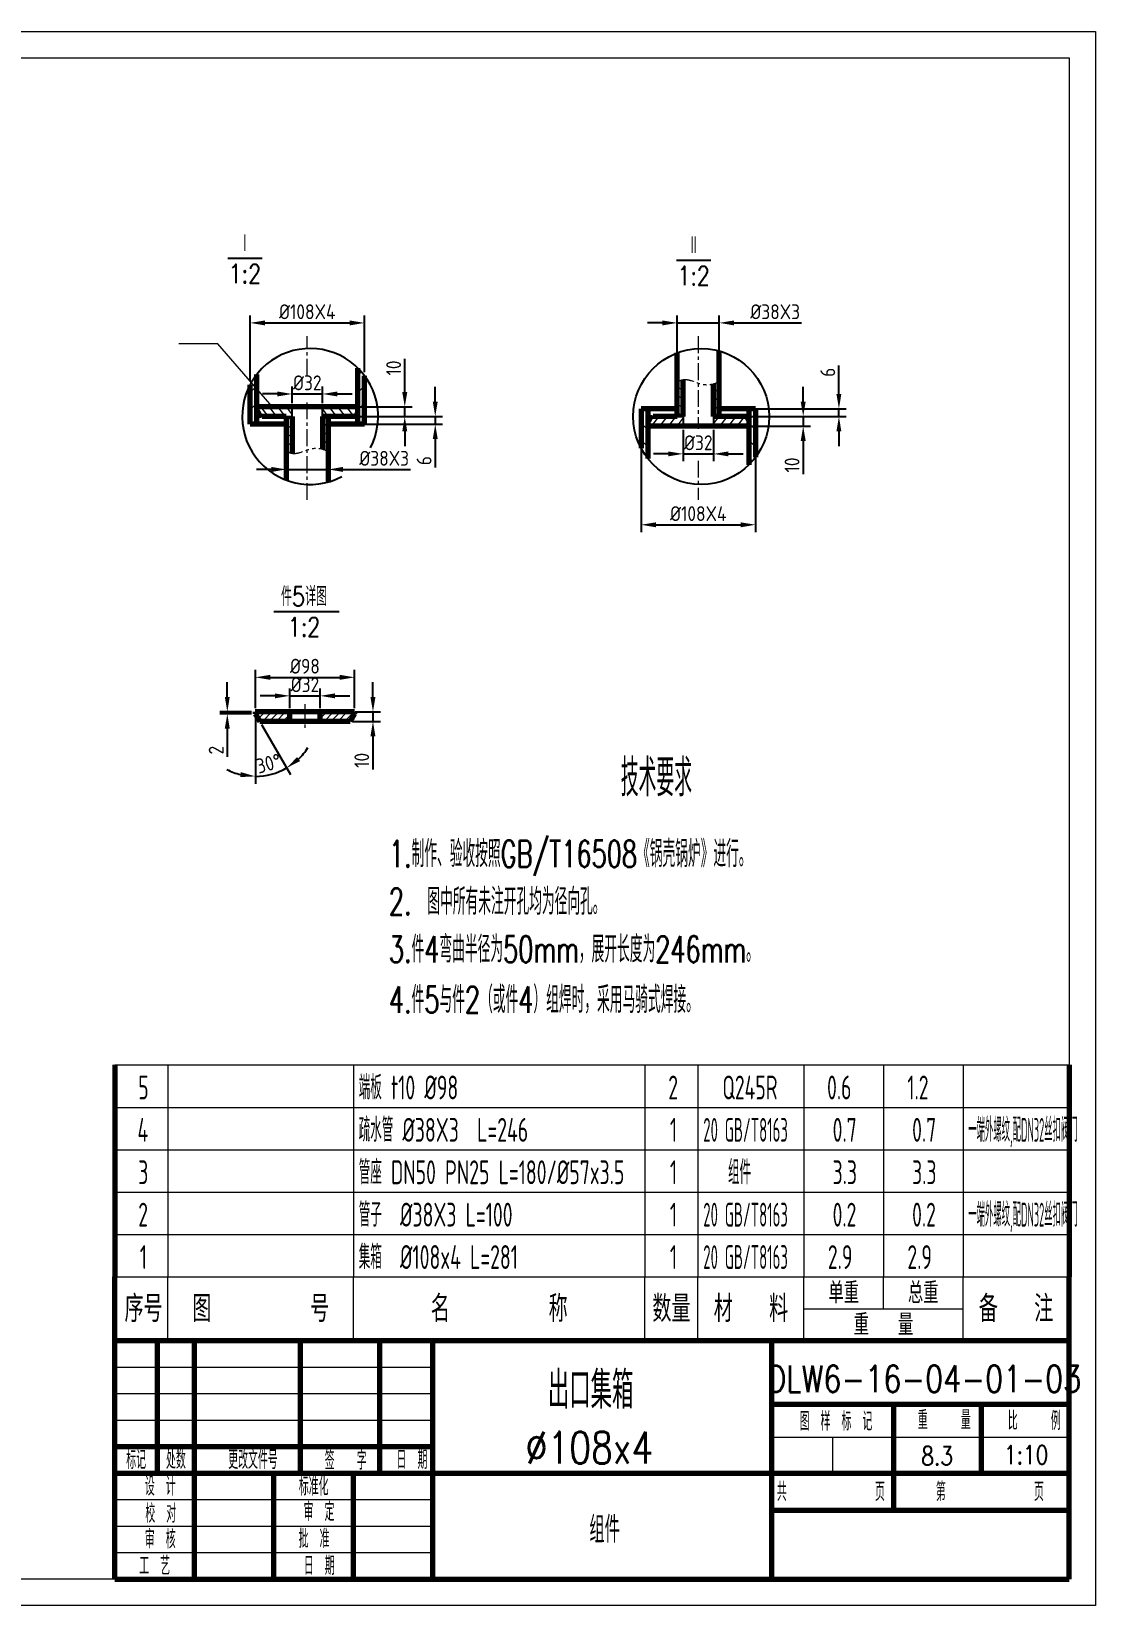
# Model space of a CAD drawing. Header units: millimetres. Extents: x 176693 to 196875, y 147562 to 159646.
# Drawn here: x 186625 to 188633, y 156477 to 159447 of the extents above; entities that cross this region are included whole.
import ezdxf
from ezdxf.enums import TextEntityAlignment as Align

# ---------------------------------------------------------------- set-up
doc = ezdxf.new("R2010")
doc.units = ezdxf.units.MM
doc.linetypes.add('CENTER', pattern=[50.8, 31.75, -6.35, 6.35, -6.35])
doc.linetypes.add('PHANTOM', pattern=[63.5, 31.75, -6.35, 6.35, -6.35, 6.35, -6.35])
doc.layers.get('Defpoints').update_dxf_attribs({"lineweight": 18})
for name, color, linetype, lineweight in [('1轮廓实线层', 7, 'Continuous', 70), ('2细线层', 4, 'Continuous', 18), ('3中心线层', 1, 'CENTER', 18), ('5剖面线层', 2, 'Continuous', 18), ('6文字层', 3, 'Continuous', 18), ('7标注层', 4, 'Continuous', 18), ('9双点划线层', 6, 'PHANTOM', 18), ('图框层', 7, 'Continuous', 18)]:
    doc.layers.add(name, color=color, linetype=linetype, lineweight=lineweight)
doc.layers.add('8符号标注层', color=31, linetype='Continuous')
doc.styles.add('HC_TEXTSTYLE', font='isocp.shx', dxfattribs={"width": 0.667, "bigfont": 'gbcbig.shx'})
doc.styles.add('HZTXT', font='simplex.shx', dxfattribs={"bigfont": 'gbcbig.shx'})
doc.styles.add('PC_TEXTSTYLE', font='txt.shx', dxfattribs={"width": 0.8, "bigfont": 'gbcbig.shx'})
doc.styles.add('工程字', font='gbenor.shx', dxfattribs={"bigfont": 'gbcbig.shx'})
doc.dimstyles.new('GB-35', dxfattribs={"dimtxt": 3.5, "dimasz": 3.5, "dimexe": 1.75, "dimexo": 0.875, "dimgap": 0.875, "dimtad": 1, "dimdsep": 46, "dimtxsty": '工程字', "dimcen": 3.5, "dimdle": 7, "dimadec": 0, "dimazin": 0, "dimtfac": 0.7, "dimtmove": 0, "dimatfit": 1, "dimfxl": 1, "dimtolj": 1, "dimarcsym": 0})

# ---------------------------------------------------------------- blocks, each defined once
blk = doc.blocks.new('双良明细表')
at = {"layer": '1轮廓实线层'}
for p, q in [((-180, 8), (-180, 0)), ((0, 8), (0, 0))]:
    blk.add_line(p, q, dxfattribs=at)
at = {"layer": '2细线层'}
for p, q in [((-180, 8), (0, 8)), ((-170, 8), (-170, 0)), ((-135, 8), (-135, 0)), ((-80, 8), (-80, 0)), ((-70, 8), (-70, 0)), ((-50, 8), (-50, 0)), ((-35, 8), (-35, 0)), ((-20, 8), (-20, 0)), ((-180, 0), (0, 0))]:
    blk.add_line(p, q, dxfattribs=at)
at = {"layer": '6文字层', "style": 'HC_TEXTSTYLE'}
for tag, p, p2 in [('序号', (-179, 1.5), (-171, 1.5)), ('代号', (-169, 1.5), (-136, 1.5)), ('名称', (-134, 1.5), (-81, 1.5)), ('数量', (-79, 1.5), (-71, 1.5)), ('材料', (-69, 1.5), (-51, 1.5)), ('单重', (-49, 1.5), (-36, 1.5)), ('总重', (-34, 1.5), (-21, 1.5)), ('备注', (-19, 1.5), (-1, 1.5))]:
    blk.add_attdef(tag, text='', height=4.5, dxfattribs=at).set_placement(p, p2, align=Align.FIT)
blk = doc.blocks.new('双良明细表$INVTITLE')
at = {"layer": '1轮廓实线层'}
for p, q in [((-180, 0), (-180, 12)), ((0, 0), (0, 12))]:
    blk.add_line(p, q, dxfattribs=at)
at = {"layer": '2细线层'}
for p, q in [((-170, 0), (-170, 12)), ((-135, 0), (-135, 12)), ((-80, 0), (-80, 12)), ((-70, 0), (-70, 12)), ((-50, 0), (-50, 12)), ((-35, 6), (-35, 12)), ((-20, 0), (-20, 12)), ((-50, 6), (-20, 6))]:
    blk.add_line(p, q, dxfattribs=at)
at = {"layer": '6文字层', "style": 'HZTXT'}
for s, height, p in [('序号', 5, (-174.59, 6)), ('名     称', 5, (-107.5, 6)), ('数量', 5, (-75, 6)), ('材  料', 5, (-60, 6)), ('单重', 4, (-42.5, 9)), ('总重', 4, (-27.5, 9)), ('备  注', 5, (-10, 6)), ('图     号', 5, (-152.5, 6)), ('重  量', 4, (-35, 3))]:
    blk.add_text(s, height=height, dxfattribs=at).set_placement(p, align=Align.MIDDLE_CENTER)
blk = doc.blocks.new('*D790')
at = {"color": 0, "lineweight": -2, "transparency": 16777216}
for p, q in [((187037.6, 158787.1), (187037.6, 158910.8)), ((187065.6, 158896.8), (187225.6, 158896.8)), ((187253.6, 158804.1), (187253.6, 158910.8))]:
    blk.add_line(p, q, dxfattribs=at)
at = {"color": 0, "transparency": 16777216}
for points in [[(187065.6, 158901.4), (187065.6, 158892.1), (187037.6, 158896.8)], [(187225.6, 158901.4), (187225.6, 158892.1), (187253.6, 158896.8)]]:
    blk.add_solid(points, dxfattribs=at)
at = {"layer": 'Defpoints', "color": 0, "transparency": 16777216}
for p in [(187253.6, 158896.8), (187037.6, 158780.1), (187253.6, 158797.1)]:
    blk.add_point(p, dxfattribs=at)
at = {"color": 0, "lineweight": 18, "transparency": 16777216, "insert": (187145.6, 158917.8), "char_height": 28, "attachment_point": 5, "style": '工程字'}
blk.add_mtext('\\A1;%%C108X4', dxfattribs=at)
blk = doc.blocks.new('*D791')
at = {"color": 0, "lineweight": -2, "transparency": 16777216}
for p, q in [((187106, 158639), (187106, 158606.3)), ((187185.2, 158639), (187185.2, 158606.3)), ((187078, 158620.3), (187050, 158620.3)), ((187106, 158620.3), (187185.2, 158620.3)), ((187213.2, 158620.3), (187340.2, 158620.3))]:
    blk.add_line(p, q, dxfattribs=at)
at = {"color": 0, "transparency": 16777216}
for points in [[(187078, 158625), (187078, 158615.6), (187106, 158620.3)], [(187213.2, 158625), (187213.2, 158615.6), (187185.2, 158620.3)]]:
    blk.add_solid(points, dxfattribs=at)
at = {"layer": 'Defpoints', "color": 0, "transparency": 16777216}
for p in [(187106, 158646), (187185.2, 158646), (187185.2, 158620.3)]:
    blk.add_point(p, dxfattribs=at)
at = {"color": 0, "lineweight": 18, "transparency": 16777216, "insert": (187290.7, 158641.3), "char_height": 28, "attachment_point": 5, "style": '工程字'}
blk.add_mtext('\\A1;%%C38X3', dxfattribs=at)
blk = doc.blocks.new('*D792')
at = {"color": 0, "lineweight": -2, "transparency": 16777216}
for p, q in [((187387, 158748.2), (187387, 158776.2)), ((187236.4, 158720.2), (187401, 158720.2)), ((187387, 158720.2), (187387, 158705.8)), ((187236.4, 158705.8), (187401, 158705.8)), ((187387, 158677.8), (187387, 158623.9))]:
    blk.add_line(p, q, dxfattribs=at)
at = {"color": 0, "transparency": 16777216}
for points in [[(187382.4, 158748.2), (187391.7, 158748.2), (187387, 158720.2)], [(187382.4, 158677.8), (187391.7, 158677.8), (187387, 158705.8)]]:
    blk.add_solid(points, dxfattribs=at)
at = {"layer": 'Defpoints', "color": 0, "transparency": 16777216}
for p in [(187229.4, 158720.2), (187387, 158720.2), (187229.4, 158705.8)]:
    blk.add_point(p, dxfattribs=at)
at = {"color": 0, "lineweight": 18, "transparency": 16777216, "insert": (187366, 158636.9), "char_height": 28, "attachment_point": 5, "rotation": 90, "style": '工程字'}
blk.add_mtext('\\A1;6', dxfattribs=at)
blk = doc.blocks.new('*D793')
at = {"color": 0, "lineweight": -2, "transparency": 16777216}
for p, q in [((187329.5, 158766.2), (187329.5, 158829.2)), ((187233.8, 158720.2), (187343.5, 158720.2)), ((187243.8, 158738.2), (187343.5, 158738.2)), ((187329.5, 158720.2), (187329.5, 158738.2)), ((187329.5, 158692.2), (187329.5, 158664.2))]:
    blk.add_line(p, q, dxfattribs=at)
at = {"color": 0, "transparency": 16777216}
for points in [[(187324.8, 158766.2), (187334.2, 158766.2), (187329.5, 158738.2)], [(187324.8, 158692.2), (187334.2, 158692.2), (187329.5, 158720.2)]]:
    blk.add_solid(points, dxfattribs=at)
at = {"layer": 'Defpoints', "color": 0, "transparency": 16777216}
for p in [(187226.8, 158720.2), (187236.8, 158738.2), (187329.5, 158720.2)]:
    blk.add_point(p, dxfattribs=at)
at = {"color": 0, "lineweight": 18, "transparency": 16777216, "insert": (187308.5, 158811.7), "char_height": 28, "attachment_point": 5, "rotation": 90, "style": '工程字'}
blk.add_mtext('\\A1;10', dxfattribs=at)
blk = doc.blocks.new('*D794')
at = {"color": 0, "lineweight": -2, "transparency": 16777216}
for p, q in [((188081.2, 158748.2), (188081.2, 158776.2)), ((187972.4, 158720.2), (188095.2, 158720.2)), ((188081.2, 158720.2), (188081.2, 158702.2)), ((187810.7, 158702.2), (188095.2, 158702.2)), ((188081.2, 158674.2), (188081.2, 158611.2))]:
    blk.add_line(p, q, dxfattribs=at)
at = {"color": 0, "transparency": 16777216}
for points in [[(188076.6, 158748.2), (188085.9, 158748.2), (188081.2, 158720.2)], [(188076.6, 158674.2), (188085.9, 158674.2), (188081.2, 158702.2)]]:
    blk.add_solid(points, dxfattribs=at)
at = {"layer": 'Defpoints', "color": 0, "transparency": 16777216}
for p in [(187965.4, 158720.2), (187803.7, 158702.2), (188081.2, 158702.2)]:
    blk.add_point(p, dxfattribs=at)
at = {"color": 0, "lineweight": 18, "transparency": 16777216, "insert": (188060.2, 158628.7), "char_height": 28, "attachment_point": 5, "rotation": 90, "style": '工程字'}
blk.add_mtext('\\A1;10', dxfattribs=at)
blk = doc.blocks.new('*D771')
at = {"color": 0, "lineweight": -2, "transparency": 16777216}
for p, q in [((188148.6, 158762.6), (188148.6, 158816.5)), ((187972.4, 158720.2), (188162.6, 158720.2)), ((187991, 158734.6), (188162.6, 158734.6)), ((188148.6, 158720.2), (188148.6, 158734.6)), ((188148.6, 158692.2), (188148.6, 158664.2))]:
    blk.add_line(p, q, dxfattribs=at)
at = {"color": 0, "transparency": 16777216}
for points in [[(188143.9, 158762.6), (188153.2, 158762.6), (188148.6, 158734.6)], [(188143.9, 158692.2), (188153.2, 158692.2), (188148.6, 158720.2)]]:
    blk.add_solid(points, dxfattribs=at)
at = {"layer": 'Defpoints', "color": 0, "transparency": 16777216}
for p in [(187965.4, 158720.2), (187984, 158734.6), (188148.6, 158734.6)]:
    blk.add_point(p, dxfattribs=at)
at = {"color": 0, "lineweight": 18, "transparency": 16777216, "insert": (188127.6, 158803.6), "char_height": 28, "attachment_point": 5, "rotation": 90, "style": '工程字'}
blk.add_mtext('\\A1;6', dxfattribs=at)
blk = doc.blocks.new('*D772')
at = {"color": 0, "lineweight": -2, "transparency": 16777216}
for p, q in [((187775.3, 158658.9), (187775.3, 158501.9)), ((187991.3, 158642.9), (187991.3, 158501.9)), ((187803.3, 158515.9), (187963.3, 158515.9))]:
    blk.add_line(p, q, dxfattribs=at)
at = {"color": 0, "transparency": 16777216}
for points in [[(187803.3, 158520.5), (187803.3, 158511.2), (187775.3, 158515.9)], [(187963.3, 158520.5), (187963.3, 158511.2), (187991.3, 158515.9)]]:
    blk.add_solid(points, dxfattribs=at)
at = {"layer": 'Defpoints', "color": 0, "transparency": 16777216}
for p in [(187775.3, 158665.9), (187991.3, 158649.9), (187991.3, 158515.9)]:
    blk.add_point(p, dxfattribs=at)
at = {"color": 0, "lineweight": 18, "transparency": 16777216, "insert": (187883.3, 158536.9), "char_height": 28, "attachment_point": 5, "style": '工程字'}
blk.add_mtext('\\A1;%%C108X4', dxfattribs=at)
blk = doc.blocks.new('*D795')
at = {"color": 0, "lineweight": -2, "transparency": 16777216}
for p, q in [((187116.8, 158745.2), (187116.8, 158776.7)), ((187174.4, 158745.2), (187174.4, 158776.7)), ((187088.8, 158762.7), (187060.8, 158762.7)), ((187116.8, 158762.7), (187174.4, 158762.7)), ((187202.4, 158762.7), (187230.4, 158762.7))]:
    blk.add_line(p, q, dxfattribs=at)
at = {"color": 0, "transparency": 16777216}
for points in [[(187088.8, 158767.4), (187088.8, 158758), (187116.8, 158762.7)], [(187202.4, 158767.4), (187202.4, 158758), (187174.4, 158762.7)]]:
    blk.add_solid(points, dxfattribs=at)
at = {"layer": 'Defpoints', "color": 0, "transparency": 16777216}
for p in [(187174.4, 158762.7), (187116.8, 158738.2), (187174.4, 158738.2)]:
    blk.add_point(p, dxfattribs=at)
at = {"color": 0, "lineweight": 18, "transparency": 16777216, "insert": (187145.6, 158783.7), "char_height": 28, "attachment_point": 5, "style": '工程字'}
blk.add_mtext('\\A1;%%C32', dxfattribs=at)
blk = doc.blocks.new('*D796')
at = {"color": 0, "lineweight": -2, "transparency": 16777216}
for p, q in [((187854.5, 158695.2), (187854.5, 158635.6)), ((187912.1, 158695.2), (187912.1, 158635.6)), ((187826.5, 158649.6), (187798.5, 158649.6)), ((187854.5, 158649.6), (187912.1, 158649.6)), ((187940.1, 158649.6), (187968.1, 158649.6))]:
    blk.add_line(p, q, dxfattribs=at)
at = {"color": 0, "transparency": 16777216}
for points in [[(187826.5, 158654.3), (187826.5, 158645), (187854.5, 158649.6)], [(187940.1, 158654.3), (187940.1, 158645), (187912.1, 158649.6)]]:
    blk.add_solid(points, dxfattribs=at)
at = {"layer": 'Defpoints', "color": 0, "transparency": 16777216}
for p in [(187854.5, 158702.2), (187912.1, 158702.2), (187912.1, 158649.6)]:
    blk.add_point(p, dxfattribs=at)
at = {"color": 0, "lineweight": 18, "transparency": 16777216, "insert": (187883.3, 158670.6), "char_height": 28, "attachment_point": 5, "style": '工程字'}
blk.add_mtext('\\A1;%%C32', dxfattribs=at)
blk = doc.blocks.new('*D797')
at = {"color": 0, "lineweight": -2, "transparency": 16777216}
for p, q in [((187815.7, 158896.8), (187787.7, 158896.8)), ((187843.7, 158838.1), (187843.7, 158910.8)), ((187843.7, 158896.8), (187922.9, 158896.8)), ((187922.9, 158838.1), (187922.9, 158910.8)), ((187950.9, 158896.8), (188077.9, 158896.8))]:
    blk.add_line(p, q, dxfattribs=at)
at = {"color": 0, "transparency": 16777216}
for points in [[(187815.7, 158901.4), (187815.7, 158892.1), (187843.7, 158896.8)], [(187950.9, 158901.4), (187950.9, 158892.1), (187922.9, 158896.8)]]:
    blk.add_solid(points, dxfattribs=at)
at = {"layer": 'Defpoints', "color": 0, "transparency": 16777216}
for p in [(187922.9, 158896.8), (187843.7, 158831.1), (187922.9, 158831.1)]:
    blk.add_point(p, dxfattribs=at)
at = {"color": 0, "lineweight": 18, "transparency": 16777216, "insert": (188028.4, 158917.8), "char_height": 28, "attachment_point": 5, "style": '工程字'}
blk.add_mtext('\\A1;%%C38X3', dxfattribs=at)
blk = doc.blocks.new('*D798')
at = {"color": 0, "lineweight": -2, "transparency": 16777216}
for p, q in [((187047.6, 158169.9), (187047.6, 158242)), ((187234.8, 158169.9), (187234.8, 158242)), ((187075.6, 158228), (187206.8, 158228))]:
    blk.add_line(p, q, dxfattribs=at)
at = {"color": 0, "transparency": 16777216}
for points in [[(187075.6, 158232.7), (187075.6, 158223.3), (187047.6, 158228)], [(187206.8, 158232.7), (187206.8, 158223.3), (187234.8, 158228)]]:
    blk.add_solid(points, dxfattribs=at)
at = {"layer": 'Defpoints', "color": 0, "transparency": 16777216}
for p in [(187234.8, 158228), (187047.6, 158162.9), (187234.8, 158162.9)]:
    blk.add_point(p, dxfattribs=at)
at = {"color": 0, "lineweight": 18, "transparency": 16777216, "insert": (187141.2, 158249), "char_height": 28, "attachment_point": 5, "style": '工程字'}
blk.add_mtext('\\A1;%%C98', dxfattribs=at)
blk = doc.blocks.new('*D799')
at = {"color": 0, "lineweight": -2, "transparency": 16777216}
for p, q in [((187047.6, 158152.3), (187047.6, 158027.2)), ((187059.4, 158138.8), (187113.7, 158044.9))]:
    blk.add_line(p, q, dxfattribs=at)
for start, end in [(313.6111, 327.2221), (242.7779, 256.3889), (270, 300)]:
    blk.add_arc((187047.6, 158159.3), 118.1, start, end, dxfattribs=at)
at = {"color": 0, "transparency": 16777216}
for points in [[(187131.9, 158070), (187126.3, 158077.5), (187106.7, 158057)], [(187020.3, 158049.1), (187019.2, 158039.8), (187047.6, 158041.2)]]:
    blk.add_solid(points, dxfattribs=at)
at = {"layer": 'Defpoints', "color": 0, "transparency": 16777216}
for p in [(187047.6, 158162.9), (187047.6, 158159.3), (187047.6, 158159.3), (187055.9, 158144.9), (187068.1, 158042.9)]:
    blk.add_point(p, dxfattribs=at)
at = {"color": 0, "lineweight": 18, "transparency": 16777216, "insert": (187072.7, 158065.5), "char_height": 28, "attachment_point": 5, "rotation": 15, "style": '工程字'}
blk.add_mtext('\\A1;30°', dxfattribs=at)
blk = doc.blocks.new('*D800')
at = {"color": 0, "lineweight": -2, "transparency": 16777216}
for p, q in [((187084.4, 158193.1), (187056.4, 158193.1)), ((187112.4, 158169.9), (187112.4, 158207.1)), ((187112.4, 158193.1), (187170, 158193.1)), ((187170, 158169.9), (187170, 158207.1)), ((187198, 158193.1), (187226, 158193.1))]:
    blk.add_line(p, q, dxfattribs=at)
at = {"color": 0, "transparency": 16777216}
for points in [[(187084.4, 158197.7), (187084.4, 158188.4), (187112.4, 158193.1)], [(187198, 158197.7), (187198, 158188.4), (187170, 158193.1)]]:
    blk.add_solid(points, dxfattribs=at)
at = {"layer": 'Defpoints', "color": 0, "transparency": 16777216}
for p in [(187170, 158193.1), (187112.4, 158162.9), (187170, 158162.9)]:
    blk.add_point(p, dxfattribs=at)
at = {"color": 0, "lineweight": 18, "transparency": 16777216, "insert": (187141.2, 158214.1), "char_height": 28, "attachment_point": 5, "style": '工程字'}
blk.add_mtext('\\A1;%%C32', dxfattribs=at)
blk = doc.blocks.new('*D773')
at = {"color": 0, "lineweight": -2, "transparency": 16777216}
for p, q in [((186994.7, 158190.9), (186994.7, 158218.9)), ((187040.6, 158162.9), (186980.7, 158162.9)), ((187040.6, 158159.3), (186980.7, 158159.3)), ((186994.7, 158162.9), (186994.7, 158159.3)), ((186994.7, 158131.3), (186994.7, 158078))]:
    blk.add_line(p, q, dxfattribs=at)
at = {"color": 0, "transparency": 16777216}
for points in [[(186990, 158190.9), (186999.3, 158190.9), (186994.7, 158162.9)], [(186990, 158131.3), (186999.3, 158131.3), (186994.7, 158159.3)]]:
    blk.add_solid(points, dxfattribs=at)
at = {"layer": 'Defpoints', "color": 0, "transparency": 16777216}
for p in [(186994.7, 158159.3), (187047.6, 158162.9), (187047.6, 158159.3)]:
    blk.add_point(p, dxfattribs=at)
at = {"color": 0, "lineweight": 18, "transparency": 16777216, "insert": (186973.7, 158090.6), "char_height": 28, "attachment_point": 5, "rotation": 90, "style": '工程字'}
blk.add_mtext('\\A1;2', dxfattribs=at)
blk = doc.blocks.new('*D801')
at = {"color": 0, "lineweight": -2, "transparency": 16777216}
for p, q in [((187269.5, 158190.9), (187269.5, 158218.9)), ((187236.1, 158162.9), (187283.5, 158162.9)), ((187269.5, 158162.9), (187269.5, 158144.9)), ((187230.6, 158144.9), (187283.5, 158144.9)), ((187269.5, 158116.9), (187269.5, 158053.9))]:
    blk.add_line(p, q, dxfattribs=at)
at = {"color": 0, "transparency": 16777216}
for points in [[(187264.8, 158190.9), (187274.2, 158190.9), (187269.5, 158162.9)], [(187264.8, 158116.9), (187274.2, 158116.9), (187269.5, 158144.9)]]:
    blk.add_solid(points, dxfattribs=at)
at = {"layer": 'Defpoints', "color": 0, "transparency": 16777216}
for p in [(187229.1, 158162.9), (187223.6, 158144.9), (187269.5, 158144.9)]:
    blk.add_point(p, dxfattribs=at)
at = {"color": 0, "lineweight": 18, "transparency": 16777216, "insert": (187248.5, 158071.4), "char_height": 28, "attachment_point": 5, "rotation": 90, "style": '工程字'}
blk.add_mtext('\\A1;10', dxfattribs=at)

msp = doc.modelspace()

# ---------------------------------------------------------------- hatches: boundary and pattern name
at = {"layer": '5剖面线层'}
h = msp.add_hatch(color=256, dxfattribs=at)
edge = h.paths.add_edge_path(flags=0)
edge.add_line((187052.011, 158734.613), (187052.011, 158738.213))
edge.add_line((187052.011, 158738.213), (187050.211, 158738.213))
edge.add_line((187050.211, 158738.213), (187050.211, 158718.219))
edge.add_arc((187050.517, 158743.311), 25.094, 269.300902, 293.006566)
edge.add_line((187060.325, 158720.213), (187052.011, 158734.613))
for points in [[(187113.211, 158720.213), (187098.811, 158720.213), (187106.011, 158713.013)], [(187178.011, 158720.213), (187192.411, 158720.213), (187185.211, 158713.013)], [(187850.933, 158720.213), (187836.533, 158720.213), (187843.733, 158727.413)], [(187915.733, 158720.213), (187930.133, 158720.213), (187922.933, 158727.413)]]:
    msp.add_hatch(color=256, dxfattribs=at).paths.add_polyline_path(points, flags=0)
h = msp.add_hatch(color=256, dxfattribs=at)
edge = h.paths.add_edge_path(flags=0)
edge.add_line((187239.211, 158734.613), (187239.211, 158738.213))
edge.add_line((187239.211, 158738.213), (187241.011, 158738.213))
edge.add_line((187241.011, 158738.213), (187241.011, 158718.219))
edge.add_arc((187240.705, 158743.311), 25.094, 246.993434, 270.699098, ccw=False)
edge.add_line((187230.897, 158720.213), (187239.211, 158734.613))
h = msp.add_hatch(color=256, dxfattribs=at)
edge = h.paths.add_edge_path(flags=0)
edge.add_line((187789.733, 158705.813), (187789.733, 158702.213))
edge.add_line((187789.733, 158702.213), (187787.933, 158702.213))
edge.add_line((187787.933, 158702.213), (187787.933, 158722.207))
edge.add_arc((187788.239, 158697.115), 25.094, 66.993434, 90.699098, ccw=False)
edge.add_line((187798.047, 158720.213), (187789.733, 158705.813))
h = msp.add_hatch(color=256, dxfattribs=at)
edge = h.paths.add_edge_path(flags=0)
edge.add_line((187976.933, 158705.813), (187976.933, 158702.213))
edge.add_line((187976.933, 158702.213), (187978.733, 158702.213))
edge.add_line((187978.733, 158702.213), (187978.733, 158722.207))
edge.add_arc((187978.427, 158697.115), 25.094, 89.300902, 113.006566)
edge.add_line((187968.619, 158720.213), (187976.933, 158705.813))
h = msp.add_hatch(dxfattribs=at)
h.set_pattern_fill('ANSI31', color=256, scale=2.88, style=0)
h.set_pattern_definition([(45, (185445.2105, 156943.099), (-6.465784, 6.465784), [])])
h.paths.add_polyline_path([(187047.587, 158159.298), (187055.901, 158144.898), (187112.387, 158144.898), (187112.387, 158162.898), (187047.587, 158162.898)], flags=0)
h.paths.add_polyline_path([(187226.473, 158144.898), (187234.787, 158159.298), (187234.787, 158162.898), (187169.987, 158162.898), (187169.987, 158144.898)], flags=0)

# ---------------------------------------------------------------- linework, layer by layer
for p, q in [((187052.011, 158734.613), (187060.325, 158720.213)), ((187106.011, 158713.013), (187098.811, 158720.213)), ((187106.011, 158720.213), (187116.811, 158720.213)), ((187113.211, 158720.213), (187106.011, 158713.013)), ((187116.811, 158720.213), (187116.811, 158738.213)), ((187174.411, 158720.213), (187174.411, 158738.213)), ((187174.411, 158720.213), (187185.211, 158720.213)), ((187185.211, 158720.213), (187174.411, 158720.213)), ((187178.011, 158720.213), (187185.211, 158713.013)), ((187185.211, 158713.013), (187192.411, 158720.213)), ((187789.733, 158705.813), (187798.047, 158720.213)), ((187843.733, 158727.413), (187836.533, 158720.213)), ((187850.933, 158720.213), (187843.733, 158727.413)), ((187843.733, 158720.213), (187854.533, 158720.213)), ((187854.533, 158720.213), (187854.533, 158702.213)), ((187912.133, 158720.213), (187912.133, 158702.213)), ((187912.133, 158720.213), (187922.933, 158720.213)), ((187922.933, 158720.213), (187912.133, 158720.213)), ((187915.733, 158720.213), (187922.933, 158727.413)), ((187922.933, 158727.413), (187930.133, 158720.213))]:
    msp.add_line(p, q)
for centre, start, end in [((187050.517, 158743.311), 269.300901, 293.006568), ((187240.705, 158743.311), 246.993432, 270.699099), ((187788.239, 158697.115), 66.993432, 90.699099), ((187978.427, 158697.115), 89.300901, 113.006568)]:
    msp.add_arc(centre, 25.094, start, end)
at = {"layer": '1轮廓实线层'}
for p, q in [((187843.733, 158720.213), (187843.733, 158840.295)), ((187922.933, 158720.213), (187922.933, 158843.805)), ((187241.011, 158705.813), (187241.011, 158811.562)), ((187037.611, 158705.813), (187037.611, 158780.089)), ((187050.211, 158705.813), (187050.211, 158799.485)), ((187253.611, 158705.813), (187253.611, 158797.141)), ((187854.533, 158720.213), (187854.533, 158789.624)), ((187912.133, 158720.213), (187912.133, 158781.807)), ((187241.011, 158738.213), (187050.211, 158738.213)), ((187241.011, 158738.213), (187050.211, 158738.213)), ((187241.011, 158738.213), (187050.211, 158738.213)), ((187052.011, 158734.613), (187052.011, 158738.213)), ((187106.011, 158720.213), (187060.325, 158720.213)), ((187106.011, 158720.213), (187106.011, 158600.131)), ((187116.811, 158720.213), (187116.811, 158650.803)), ((187174.411, 158720.213), (187174.411, 158658.619)), ((187230.897, 158720.213), (187174.411, 158720.213)), ((187241.011, 158720.213), (187185.211, 158720.213)), ((187185.211, 158720.213), (187185.211, 158596.621)), ((187775.333, 158734.613), (187775.333, 158660.338)), ((187843.733, 158734.613), (187775.333, 158734.613)), ((187787.933, 158734.613), (187787.933, 158640.941)), ((187843.733, 158720.213), (187798.047, 158720.213)), ((187968.619, 158720.213), (187912.133, 158720.213)), ((187991.333, 158734.613), (187922.933, 158734.613)), ((187978.733, 158720.213), (187922.933, 158720.213)), ((187978.733, 158734.613), (187978.733, 158628.864)), ((187991.333, 158734.613), (187991.333, 158643.285)), ((187106.011, 158705.813), (187037.611, 158705.813)), ((187253.611, 158705.813), (187185.211, 158705.813)), ((187978.733, 158702.213), (187787.933, 158702.213)), ((187978.733, 158702.213), (187787.933, 158702.213)), ((187978.733, 158702.213), (187787.933, 158702.213)), ((187789.733, 158705.813), (187789.733, 158702.213)), ((187047.587, 158162.898), (187047.587, 158159.298)), ((187234.787, 158162.898), (187047.587, 158162.898)), ((187047.587, 158159.298), (187055.901, 158144.898)), ((187112.387, 158144.898), (187112.387, 158162.898)), ((187169.987, 158144.898), (187169.987, 158162.898)), ((187234.787, 158159.298), (187226.473, 158144.898)), ((187234.787, 158162.898), (187234.787, 158159.298)), ((187169.987, 158144.898), (187055.901, 158144.898)), ((187226.473, 158144.898), (187169.987, 158144.898)), ((186782.728, 156976.662), (188582.728, 156976.662)), ((186782.728, 156526.662), (186782.728, 156976.662)), ((186782.728, 156526.662), (186782.728, 156976.662)), ((186862.728, 156726.662), (186862.728, 156976.662)), ((186932.728, 156726.662), (186932.728, 156976.662)), ((187132.728, 156726.662), (187132.728, 156976.662)), ((187282.728, 156726.662), (187282.728, 156976.662)), ((187382.728, 156526.662), (187382.728, 156976.662)), ((188022.201, 156526.662), (188022.201, 156976.662)), ((188582.728, 156526.662), (188582.728, 156976.662)), ((188022.201, 156856.662), (188582.728, 156856.662)), ((188252.525, 156656.662), (188252.525, 156856.662)), ((188417.627, 156726.662), (188417.627, 156856.662)), ((186782.728, 156776.662), (187382.728, 156776.662)), ((186782.728, 156726.662), (187382.728, 156726.662)), ((186932.728, 156526.662), (186932.728, 156726.662)), ((187082.728, 156526.662), (187082.728, 156726.662)), ((187232.728, 156526.662), (187232.728, 156726.662)), ((187382.728, 156726.662), (188582.728, 156726.662)), ((188022.201, 156656.662), (188582.728, 156656.662)), ((186782.728, 156526.662), (188582.728, 156526.662))]:
    msp.add_line(p, q, dxfattribs=at)
at = {"layer": '2细线层'}
for p, q in [((184432.728, 159446.662), (188632.728, 159446.662)), ((188632.728, 159446.662), (188632.728, 156476.662)), ((188632.728, 156476.662), (184432.728, 156476.662))]:
    msp.add_line(p, q, dxfattribs=at)
at = {"layer": '2细线层', "color": 161}
for p, q in [((186782.728, 156926.662), (187382.728, 156926.662)), ((186782.728, 156876.662), (187382.728, 156876.662)), ((186782.728, 156826.662), (187382.728, 156826.662)), ((186782.728, 156676.662), (187382.728, 156676.662)), ((186782.728, 156626.662), (187382.728, 156626.662)), ((186782.728, 156576.662), (187382.728, 156576.662))]:
    msp.add_line(p, q, dxfattribs=at)
at = {"layer": '2细线层', "color": 75}
msp.add_line((188137.363, 156726.662), (188137.363, 156794.065), dxfattribs=at)
at = {"layer": '3中心线层'}
for p, q in [((187145.611, 158797.326), (187145.611, 158871.534)), ((187883.333, 158871.534), (187883.333, 158696.814)), ((187145.611, 158562.688), (187145.611, 158751.744)), ((187883.333, 158636.626), (187883.333, 158562.688)), ((187141.187, 158177.108), (187141.187, 158132.04))]:
    msp.add_line(p, q, dxfattribs=at)
at = {"layer": '5剖面线层'}
for p, q in [((187050.211, 158777.779), (187037.611, 158765.179)), ((187247.818, 158804.315), (187241.011, 158797.508)), ((187253.611, 158777.779), (187241.011, 158765.179)), ((187854.533, 158767.118), (187843.733, 158777.918)), ((187854.533, 158783.283), (187850.124, 158787.692)), ((187922.933, 158779.541), (187918.346, 158784.128)), ((187854.533, 158750.954), (187843.733, 158761.754)), ((187922.933, 158763.376), (187912.133, 158774.176)), ((187922.933, 158747.212), (187912.133, 158758.012)), ((187050.211, 158745.45), (187037.611, 158732.85)), ((187050.211, 158725.35), (187055.348, 158720.213)), ((187057.113, 158738.213), (187071.513, 158720.213)), ((187073.277, 158738.213), (187087.677, 158720.213)), ((187089.442, 158738.213), (187103.842, 158720.213)), ((187105.606, 158738.213), (187116.811, 158723.408)), ((187115.223, 158720.213), (187106.011, 158711.001)), ((187174.411, 158734.066), (187184.664, 158720.213)), ((187179.88, 158720.213), (187174.411, 158714.744)), ((187186.428, 158738.213), (187200.828, 158720.213)), ((187202.593, 158738.213), (187216.993, 158720.213)), ((187218.757, 158738.213), (187233.157, 158720.213)), ((187234.922, 158738.213), (187241.011, 158732.124)), ((187253.611, 158745.45), (187241.011, 158732.85)), ((187787.933, 158727.305), (187780.625, 158734.613)), ((187787.933, 158715.076), (187793.07, 158720.213)), ((187794.835, 158702.213), (187809.235, 158720.213)), ((187810.999, 158702.213), (187825.399, 158720.213)), ((187827.164, 158702.213), (187841.564, 158720.213)), ((187843.328, 158702.213), (187854.533, 158717.018)), ((187854.533, 158734.789), (187843.733, 158745.589)), ((187852.945, 158720.213), (187843.733, 158729.425)), ((187922.933, 158731.047), (187912.133, 158741.847)), ((187917.603, 158720.213), (187912.133, 158725.683)), ((187912.133, 158706.36), (187922.386, 158720.213)), ((187924.15, 158702.213), (187938.55, 158720.213)), ((187940.315, 158702.213), (187954.715, 158720.213)), ((187956.479, 158702.213), (187970.879, 158720.213)), ((187991.333, 158727.305), (187984.025, 158734.613)), ((187050.211, 158713.121), (187042.903, 158705.813)), ((187116.811, 158705.637), (187106.011, 158694.837)), ((187116.811, 158689.472), (187106.011, 158678.672)), ((187185.211, 158709.379), (187174.411, 158698.579)), ((187185.211, 158693.215), (187174.411, 158682.415)), ((187253.611, 158713.121), (187246.303, 158705.813)), ((187787.933, 158694.976), (187775.333, 158707.576)), ((187972.644, 158702.213), (187978.733, 158708.302)), ((187991.333, 158694.976), (187978.733, 158707.576)), ((187116.811, 158673.308), (187106.011, 158662.508)), ((187185.211, 158677.05), (187174.411, 158666.25)), ((187185.211, 158660.886), (187180.624, 158656.299)), ((187787.933, 158662.647), (187775.333, 158675.247)), ((187991.333, 158662.647), (187978.733, 158675.247)), ((187116.811, 158657.144), (187112.402, 158652.735)), ((187985.54, 158636.112), (187978.733, 158642.918))]:
    msp.add_line(p, q, dxfattribs=at)
at = {"layer": '7标注层', "extrusion": (0, 1, 0), "elevation": 158857.51}
msp.add_lwpolyline([(-186976.653, 0), (-186903.42, 0)], dxfattribs=at)
at = {"layer": '7标注层'}
msp.add_lwpolyline([(187082.991, 158734.937), (186976.653, 158857.51)], dxfattribs=at)
at = {"layer": '8符号标注层', "color": 7}
for p, q in [((187060.253, 159018.274), (186995.533, 159018.274)), ((187906.909, 159014.353), (187842.19, 159014.353)), ((187205.997, 158351.743), (187082.526, 158351.743))]:
    msp.add_line(p, q, dxfattribs=at)
at = {"layer": '8符号标注层'}
msp.add_circle((187888.733, 158720.213), 128.237, dxfattribs=at)
msp.add_arc((187151.011, 158720.213), 128.237, 332.397445, 297.867187, dxfattribs=at)
at = {"layer": '9双点划线层'}
for points in [[(187843.733, 158785.797), (187847.325, 158787.39), (187862.227, 158793.999), (187884.763, 158779.591), (187909.001, 158779.729), (187919.387, 158784.538), (187922.933, 158786.18)], [(187106.011, 158654.63), (187109.603, 158653.036), (187124.505, 158646.427), (187147.041, 158660.835), (187171.279, 158660.697), (187181.665, 158655.888), (187185.211, 158654.246)]]:
    msp.add_open_spline(points, degree=3, knots=[0, 0, 0, 0, 16.87081459, 69.98511282, 103.08110864, 120.23699128, 120.23699128, 120.23699128, 120.23699128], dxfattribs=at)
at = {"layer": '图框层'}
for p, q in [((184682.728, 159396.662), (188582.728, 159396.662)), ((188582.728, 159396.662), (188582.728, 156526.662)), ((188022.201, 156794.065), (188582.728, 156794.065)), ((188582.728, 156526.662), (184682.728, 156526.662))]:
    msp.add_line(p, q, dxfattribs=at)

# ---------------------------------------------------------------- block references
at = {"layer": '1轮廓实线层'}
ref = msp.add_blockref('双良明细表', (188582.728, 157416.662), dxfattribs=dict(at, xscale=10, yscale=10, zscale=10))
ref.add_attrib('序号', '5', (186826.725, 157431.662), dxfattribs={"layer": '6文字层', "height": 45, "style": 'HC_TEXTSTYLE', "width": 0.667})
ref.add_attrib('名称', '端板 t10 %%C98', (187242.728, 157431.662), dxfattribs={"layer": '6文字层', "height": 45, "style": 'HC_TEXTSTYLE', "width": 0.67})
ref.add_attrib('数量', '2', (187826.721, 157431.662), dxfattribs={"layer": '6文字层', "height": 45, "style": 'HC_TEXTSTYLE', "width": 0.667})
ref.add_attrib('材料', 'Q245R', (187928.701, 157431.662), dxfattribs={"layer": '6文字层', "height": 45, "style": 'HC_TEXTSTYLE', "width": 0.667})
ref.add_attrib('单重', '0.6', (188126.201, 157431.662), dxfattribs={"layer": '6文字层', "height": 45, "style": 'HC_TEXTSTYLE', "width": 0.67})
ref.add_attrib('总重', '1.2', (188277.701, 157431.662), dxfattribs={"layer": '6文字层', "height": 45, "style": 'HC_TEXTSTYLE', "width": 0.67})
ref = msp.add_blockref('双良明细表', (188582.728, 157336.662), dxfattribs=dict(at, xscale=10, yscale=10, zscale=10))
ref.add_attrib('序号', '4', (186825.225, 157351.662), dxfattribs={"layer": '6文字层', "height": 45, "style": 'HC_TEXTSTYLE', "width": 0.667})
ref.add_attrib('名称', '疏水管 %%C38X3  L=246', (187242.728, 157351.662), dxfattribs={"layer": '6文字层', "height": 45, "style": 'HC_TEXTSTYLE', "width": 0.67})
ref.add_attrib('数量', '1', (187829.727, 157351.662), dxfattribs={"layer": '6文字层', "height": 45, "style": 'HC_TEXTSTYLE', "width": 0.667})
ref.add_attrib('材料', '20 GB/T8163', (187892.728, 157351.662), dxfattribs={"layer": '6文字层', "height": 45, "style": 'HC_TEXTSTYLE', "width": 0.5})
ref.add_attrib('单重', '0.7', (188136.706, 157351.662), dxfattribs={"layer": '6文字层', "height": 45, "style": 'HC_TEXTSTYLE', "width": 0.67})
ref.add_attrib('总重', '0.7', (188286.706, 157351.662), dxfattribs={"layer": '6文字层', "height": 45, "style": 'HC_TEXTSTYLE', "width": 0.67})
ref.add_attrib('备注', '一端外螺纹,配DN32丝扣阀门', (188392.728, 157351.662), dxfattribs={"layer": '6文字层', "height": 45, "style": 'HC_TEXTSTYLE', "width": 0.35})
ref = msp.add_blockref('双良明细表', (188582.728, 157256.662), dxfattribs=dict(at, xscale=10, yscale=10, zscale=10))
ref.add_attrib('序号', '3', (186826.725, 157271.662), dxfattribs={"layer": '6文字层', "height": 45, "style": 'HC_TEXTSTYLE', "width": 0.667})
ref.add_attrib('名称', '管座 DN50 PN25 L=180/%%C57x3.5', (187242.728, 157271.662), dxfattribs={"layer": '6文字层', "height": 45, "style": 'HC_TEXTSTYLE', "width": 0.67})
ref.add_attrib('数量', '1', (187829.727, 157271.662), dxfattribs={"layer": '6文字层', "height": 45, "style": 'HC_TEXTSTYLE', "width": 0.667})
ref.add_attrib('材料', '组件', (187939.596, 157271.662), dxfattribs={"layer": '6文字层', "height": 45, "style": 'HC_TEXTSTYLE', "width": 0.667})
ref.add_attrib('单重', '3.3', (188136.664, 157271.662), dxfattribs={"layer": '6文字层', "height": 45, "style": 'HC_TEXTSTYLE', "width": 0.67})
ref.add_attrib('总重', '3.3', (188286.664, 157271.662), dxfattribs={"layer": '6文字层', "height": 45, "style": 'HC_TEXTSTYLE', "width": 0.67})
ref = msp.add_blockref('双良明细表', (188582.728, 157176.662), dxfattribs=dict(at, xscale=10, yscale=10, zscale=10))
ref.add_attrib('序号', '2', (186826.721, 157191.662), dxfattribs={"layer": '6文字层', "height": 45, "style": 'HC_TEXTSTYLE', "width": 0.667})
ref.add_attrib('名称', '管子  %%C38X3 L=100', (187242.728, 157191.662), dxfattribs={"layer": '6文字层', "height": 45, "style": 'HC_TEXTSTYLE', "width": 0.67})
ref.add_attrib('数量', '1', (187829.727, 157191.662), dxfattribs={"layer": '6文字层', "height": 45, "style": 'HC_TEXTSTYLE', "width": 0.667})
ref.add_attrib('材料', '20 GB/T8163', (187892.728, 157191.662), dxfattribs={"layer": '6文字层', "height": 45, "style": 'HC_TEXTSTYLE', "width": 0.5})
ref.add_attrib('单重', '0.2', (188136.702, 157191.662), dxfattribs={"layer": '6文字层', "height": 45, "style": 'HC_TEXTSTYLE', "width": 0.667})
ref.add_attrib('总重', '0.2', (188286.702, 157191.662), dxfattribs={"layer": '6文字层', "height": 45, "style": 'HC_TEXTSTYLE', "width": 0.667})
ref.add_attrib('备注', '一端外螺纹,配DN32丝扣阀门', (188392.728, 157191.662), dxfattribs={"layer": '6文字层', "height": 45, "style": 'HC_TEXTSTYLE', "width": 0.35})
ref = msp.add_blockref('双良明细表', (188582.728, 157096.662), dxfattribs=dict(at, xscale=10, yscale=10, zscale=10))
ref.add_attrib('序号', '1', (186829.727, 157111.662), dxfattribs={"layer": '6文字层', "height": 45, "style": 'HC_TEXTSTYLE', "width": 0.667})
ref.add_attrib('名称', '集箱  %%C108x4 L=281', (187242.728, 157111.662), dxfattribs={"layer": '6文字层', "height": 45, "style": 'HC_TEXTSTYLE', "width": 0.67})
ref.add_attrib('数量', '1', (187829.727, 157111.662), dxfattribs={"layer": '6文字层', "height": 45, "style": 'HC_TEXTSTYLE', "width": 0.667})
ref.add_attrib('材料', '20 GB/T8163', (187892.728, 157111.662), dxfattribs={"layer": '6文字层', "height": 45, "style": 'HC_TEXTSTYLE', "width": 0.5})
ref.add_attrib('单重', '2.9', (188127.713, 157111.662), dxfattribs={"layer": '6文字层', "height": 45, "style": 'HC_TEXTSTYLE', "width": 0.67})
ref.add_attrib('总重', '2.9', (188277.713, 157111.662), dxfattribs={"layer": '6文字层', "height": 45, "style": 'HC_TEXTSTYLE', "width": 0.67})
at = {"layer": '图框层', "xscale": 10, "yscale": 10, "zscale": 10}
msp.add_blockref('双良明细表$INVTITLE', (188582.728, 156976.662), dxfattribs=at)

# ---------------------------------------------------------------- texts
at = {"layer": '6文字层', "style": 'PC_TEXTSTYLE'}
for s, insert, char_height, width, attachment_point in [('Ⅰ', (187027.893, 159029.074), 35.633, 48.86784, 8), ('Ⅱ', (187874.55, 159025.153), 35.633, 48.86784, 8), ('1:2', (187027.893, 158971.841), 35.6328, 166.96512, 8), ('1:2', (187874.55, 158967.92), 35.6328, 166.96512, 8), ('件5详图', (187139.497, 158362.543), 36, 279.77143, 8), ('1:2', (187139.497, 158305.311), 35.6328, 166.96512, 8), ('{\\W0.667;技术要求}', (187804.221, 158073.523), 70, 270.802, 2), ('\\W0.667;1.制作、验收按照GB/T16508《锅壳锅炉》进行。', (187299.523, 157919.929), 50, 1376.59455, 1), ('{\\W0.667;2. 图中所有未注开孔均为径向孔。}', (187299.523, 157829.929), 50, 742.08331, 1), ('\\W0.667;3.件4弯曲半径为50mm，展开长度为246mm。', (187299.523, 157739.929), 50, 1022.37907, 1), ('{\\W0.667;4.件5与件2（或件4）组焊时，采用马骑式焊接。}', (187299.523, 157644.82), 50, 1022.37907, 1)]:
    msp.add_mtext(s, dxfattribs=dict(at, insert=insert, char_height=char_height, width=width, attachment_point=attachment_point))
at = {"layer": '6文字层', "color": 41, "style": 'PC_TEXTSTYLE'}
for s, insert, char_height, width, attachment_point in [('出口集箱', (187680.213, 156848.17), 70, 334.6, 8), ('DLW6-16-04-01-03', (188309.484, 156879.348), 50, 540, 8), ('{\\W0.667; 重   量 }', (188336.894, 156826.749), 35, 160.08, 5), ('{\\W0.667; 比   例 }', (188506.807, 156825.216), 35, 160.08, 5), ('{\\W0.667; 图 样 标 记 }', (188132.728, 156824.278), 35, 231.28225, 5), ('%%C108x4', (187677.997, 156744.427), 60, 354.85714, 8), ('{\\W0.667;标记}', (186822.728, 156751.662), 35, 67.99231, 5), ('{\\W0.667;处数}', (186897.728, 156751.662), 35, 66.82506, 5), ('{\\W0.667; 更改文件号 }', (187032.728, 156751.662), 35, 197.59875, 5), ('{\\W0.667; 签  字 }', (187207.635, 156750.379), 35, 137.56875, 5), ('{\\W0.667; 日 期 }', (187332.728, 156751.662), 35, 115.0575, 5), ('8.3', (188333.833, 156741.43), 35, 108, 8), ('1:10', (188501.79, 156743.508), 35, 72, 8), ('{\\W0.667; 设 计 }', (186857.728, 156701.662), 35, 115.0575, 5), ('{\\W0.667;标准化}', (187157.728, 156701.662), 35, 103.30162, 5), ('{\\W0.667;共        页}', (188133.464, 156691.221), 35, 244.58056, 5), ('{\\W0.667;第        页}', (188433.464, 156691.221), 35, 244.28875, 5), ('{\\W0.667; 校 对 }', (186858.744, 156650.389), 35, 115.0575, 5), ('{\\W0.667; 审 定 }', (187157.396, 156653.435), 35, 115.0575, 5), ('{\\W0.667; 审 核 }', (186857.728, 156601.662), 35, 115.0575, 5), ('{\\W0.667;批 准}', (187158.412, 156602.677), 35, 88.16906, 5), ('{\\W0.667;工 艺}', (186857.728, 156551.662), 35, 85.83456, 5), ('{\\W0.667; 日 期 }', (187157.728, 156551.662), 35, 115.0575, 5)]:
    msp.add_mtext(s, dxfattribs=dict(at, insert=insert, char_height=char_height, width=width, attachment_point=attachment_point))
at = {"layer": '6文字层', "color": 41, "insert": (187706.867, 156594.916), "char_height": 50, "width": 114.63474, "attachment_point": 8, "rotation": 0.465499, "style": 'PC_TEXTSTYLE'}
msp.add_mtext('组件', dxfattribs=at)

# ---------------------------------------------------------------- dimensions: what is measured, and where the dimension line sits
at = {"color": 3, "lineweight": 18}
for base, p1, p2, text, picture, middle in [((187253.611, 158896.78), (187037.611, 158780.089), (187253.611, 158797.141), '%%C108X4', '*D790', (187145.611, 158917.78)), ((187922.933, 158896.78), (187843.733, 158831.141), (187922.933, 158831.141), '%%C38X3', '*D797', (188028.416, 158917.78)), ((187991.333, 158515.88), (187775.333, 158665.939), (187991.333, 158649.921), '%%C108X4', '*D772', (187883.333, 158536.88)), ((187234.787, 158227.999), (187047.587, 158162.898), (187234.787, 158162.898), '%%C98', '*D798', (187141.187, 158248.999))]:
    dim = msp.add_linear_dim(base=base, p1=p1, p2=p2, text=text, dimstyle='GB-35', override={"dimscale": 8}, dxfattribs=at)
    dim.commit()
    dim.dimension.update_dxf_attribs({"geometry": picture, "text_midpoint": middle})
for base, p1, p2, text, picture, middle in [((187329.483, 158720.213), (187236.818, 158738.213), (187226.816, 158720.213), '10', '*D793', (187329.483, 158811.722)), ((187387.035, 158720.213), (187229.424, 158705.813), (187229.424, 158720.213), '6', '*D792', (187387.035, 158636.87))]:
    dim = msp.add_linear_dim(base=base, p1=p1, p2=p2, angle=90, text=text, dimstyle='GB-35', override={"dimscale": 8}, dxfattribs=at)
    dim.commit()
    dim.dimension.update_dxf_attribs({"geometry": picture, "text_midpoint": middle, "dimtype": 160})
for base, p1, p2, text, picture, middle in [((188148.556, 158734.613), (187965.369, 158720.213), (187984.025, 158734.613), '6', '*D771', (188127.556, 158803.557)), ((188081.228, 158702.213), (187965.369, 158720.213), (187803.665, 158702.213), '10', '*D794', (188060.228, 158628.704)), ((186994.657, 158159.298), (187047.587, 158162.898), (187047.587, 158159.298), '2', '*D773', (186973.657, 158090.634)), ((187269.507, 158144.898), (187229.086, 158162.898), (187223.605, 158144.898), '10', '*D801', (187248.507, 158071.389))]:
    dim = msp.add_linear_dim(base=base, p1=p1, p2=p2, angle=90, text=text, dimstyle='GB-35', override={"dimscale": 8}, dxfattribs=at)
    dim.commit()
    dim.dimension.update_dxf_attribs({"geometry": picture, "text_midpoint": middle})
for base, p1, p2, text, picture, middle in [((187174.411, 158762.69), (187116.811, 158738.213), (187174.411, 158738.213), '%%C32', '*D795', (187145.611, 158762.69)), ((187912.133, 158649.631), (187854.533, 158702.213), (187912.133, 158702.213), '%%C32', '*D796', (187883.333, 158649.631)), ((187185.211, 158620.316), (187106.011, 158645.951), (187185.211, 158645.951), '%%C38X3', '*D791', (187290.694, 158620.316)), ((187169.987, 158193.064), (187112.387, 158162.898), (187169.987, 158162.898), '%%C32', '*D800', (187141.187, 158193.064))]:
    dim = msp.add_linear_dim(base=base, p1=p1, p2=p2, text=text, dimstyle='GB-35', override={"dimscale": 8}, dxfattribs=at)
    dim.commit()
    dim.dimension.update_dxf_attribs({"geometry": picture, "text_midpoint": middle, "dimtype": 160})
dim = msp.add_angular_dim_2l(base=(187068.103, 158042.949), line1=((187047.587, 158159.298), (187055.901, 158144.898)), line2=((187047.587, 158162.898), (187047.587, 158159.298)), dimstyle='GB-35', override={"dimscale": 8}, dxfattribs=at)
dim.commit()
dim.dimension.update_dxf_attribs({"geometry": '*D799', "text_midpoint": (187072.73, 158065.464)})

doc.saveas('drawing.dxf')
